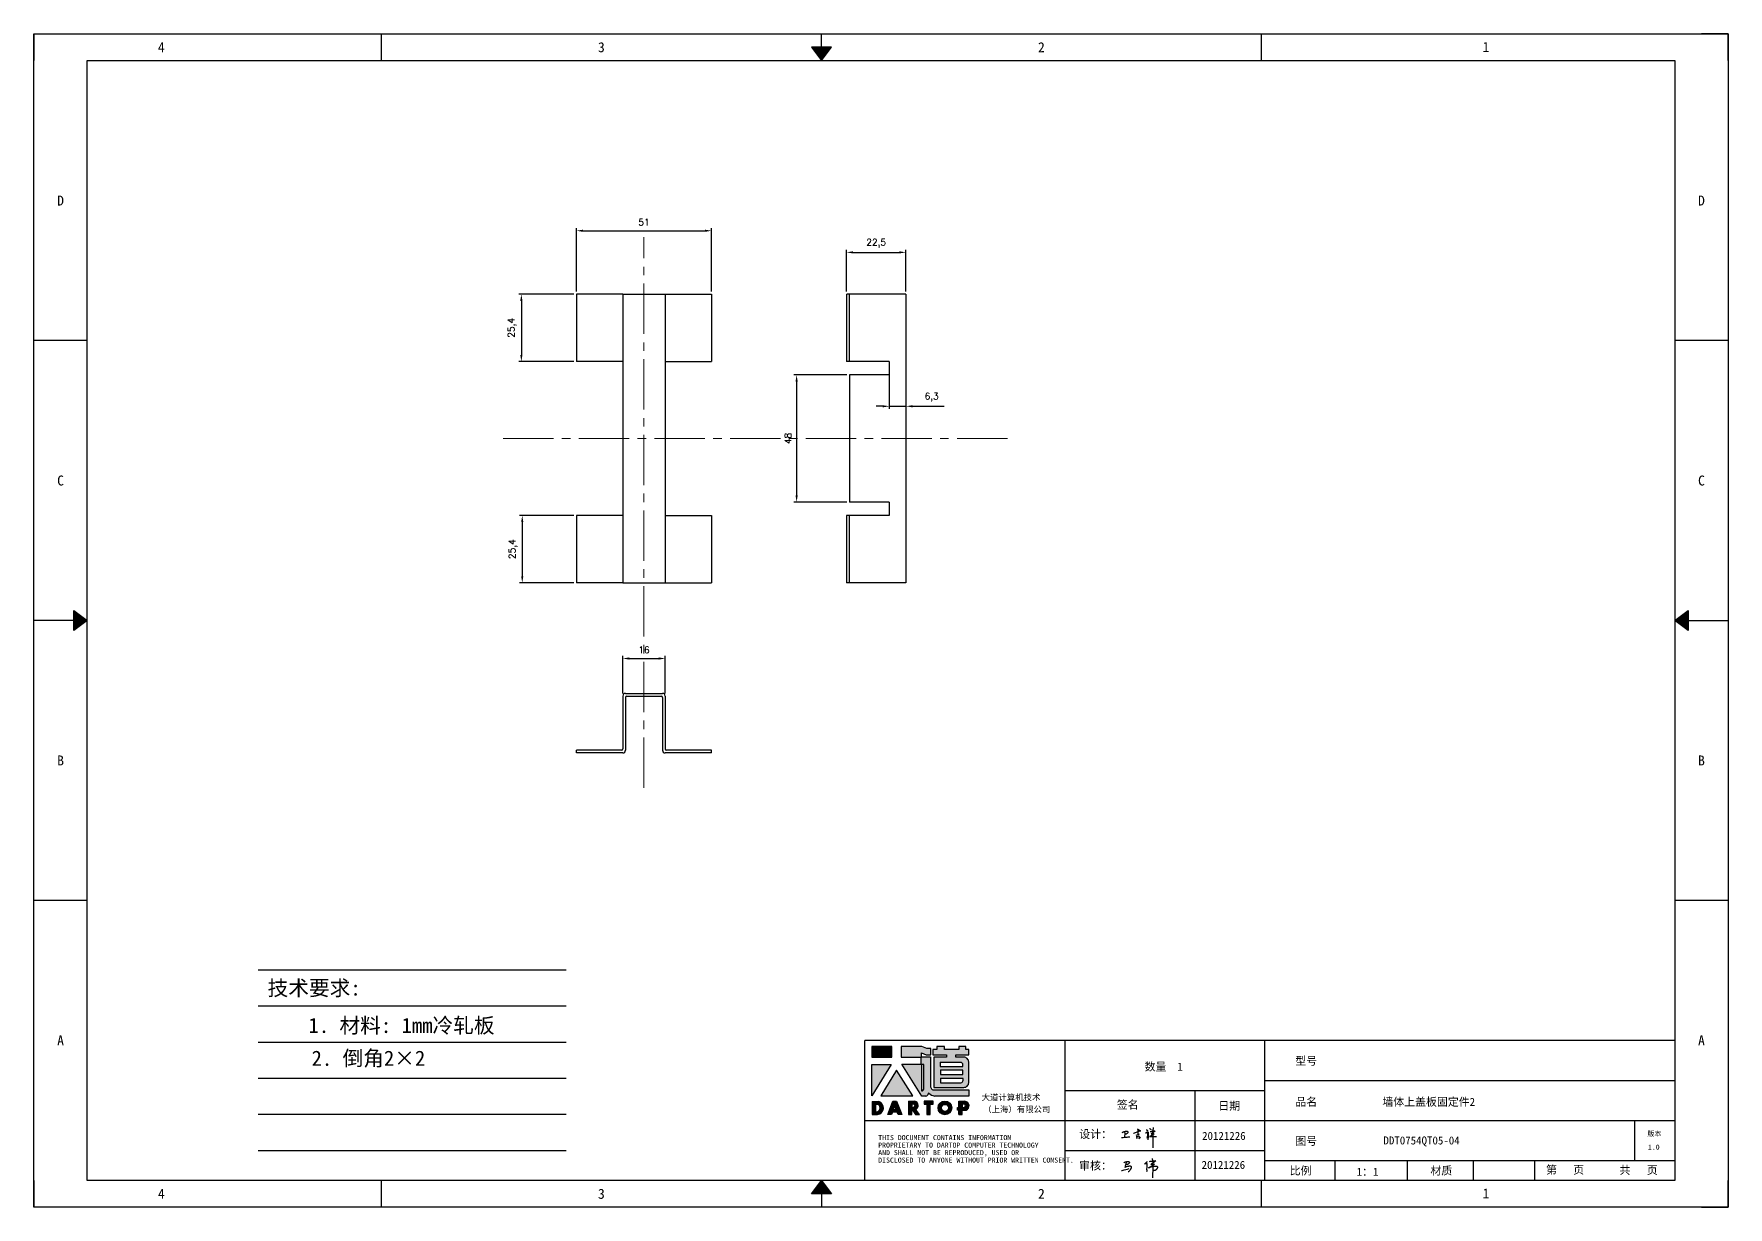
# Model space of a CAD drawing. Header units: millimetres. Extents: x 25928 to 50356, y -44172 to 20163.
# Drawn here: x 36606 to 37246, y -32308 to -31864 of the extents above; entities that cross this region are included whole.
import ezdxf
from ezdxf.enums import TextEntityAlignment as Align

# ---------------------------------------------------------------- set-up
doc = ezdxf.new("R2010")
doc.units = ezdxf.units.MM
doc.linetypes.add('CENTER2', pattern=[28.575, 19.05, -3.175, 3.175, -3.175])
doc.linetypes.add('DOT', pattern=[0.25, 0, -0.25])
doc.layers.add('4', color=7, linetype='Continuous')
doc.layers.add('print', color=30, linetype='Continuous')
doc.layers.add('cen', color=1, linetype='CENTER2', lineweight=9)
doc.layers.add('dim', color=2, linetype='Continuous', lineweight=9)
doc.styles.add('Dartop', font='')
doc.styles.add('HZ', font='')
doc.styles.add('hzHT', font='simhei.ttf')
doc.styles.get("Standard").update_dxf_attribs({"font": 'txt', "bigfont": 'gbcbig.shx'})
doc.styles.get('Dartop').set_extended_font_data('FangSong_GB2312')
doc.styles.get('HZ').set_extended_font_data('SimSun')
doc.dimstyles.new('0.5small', dxfattribs={"dimtxt": 2.5, "dimasz": 2.5, "dimexe": 1, "dimexo": 1, "dimgap": 2, "dimtad": 1, "dimtxsty": 'Standard', "dimcen": 2.5, "dimadec": 0, "dimazin": 0, "dimtfac": 1, "dimtmove": 0, "dimatfit": 3, "dimfxl": 0, "dimarcsym": 0})

# ---------------------------------------------------------------- blocks, each defined once
blk = doc.blocks.new('*U668')
at = {"color": 254, "linetype": 'Continuous', "extrusion": (0, 0, -1)}
for points in [[(-17, 0.333), (-16.812, 0.25), (-17, 0.5)], [(-17, 0.333), (-17.188, 0.25), (-16.812, 0.25)], [(-17, 0.333), (-17, 0.5), (-17.188, 0.25)]]:
    blk.add_solid(points, dxfattribs=at)
blk = doc.blocks.new('*U667')
at = {"color": 254, "linetype": 'Continuous', "extrusion": (0, 0, -1)}
for points in [[(-33.167, 11), (-33, 11), (-33.25, 11.188)], [(-33.167, 11), (-33.25, 11.188), (-33.25, 10.812)], [(-33.167, 11), (-33.25, 10.812), (-33, 11)]]:
    blk.add_solid(points, dxfattribs=at)
blk = doc.blocks.new('*U669')
at = {"color": 254, "linetype": 'Continuous'}
for points in [[(17, 21.667), (17.188, 21.75), (16.812, 21.75)], [(17, 21.667), (16.812, 21.75), (17, 21.5)], [(17, 21.667), (17, 21.5), (17.188, 21.75)]]:
    blk.add_solid(points, dxfattribs=at)
blk = doc.blocks.new('*U666')
at = {"color": 254, "linetype": 'Continuous', "extrusion": (0, 0, -1)}
for points in [[(-0.833, 11), (-0.75, 10.812), (-0.75, 11.188)], [(-0.833, 11), (-0.75, 11.188), (-1, 11)], [(-0.833, 11), (-1, 11), (-0.75, 10.812)]]:
    blk.add_solid(points, dxfattribs=at)
blk = doc.blocks.new('dadao')
for p, q in [((48, 19.2), (44.9, 10.4)), ((44.9, 10.4), (51.2, 10.4)), ((51.2, 10.4), (48, 19.2))]:
    blk.add_line(p, q)
for points in [[(41.8, 121.6), (41.8, 143.7), (-0.4, 143.7), (-0.4, 121.6), (41.8, 121.6)], [(104.8, 122), (104.8, 130.3), (114.1, 126.3), (124.2, 126.3), (124.2, 139.6), (115.9, 139.6), (105.1, 143.9), (61.5, 143.9)], [(61.7, 144), (61.7, 121.3), (103.9, 121.3)], [(113.4, 38.7), (105.1, 38.7), (63, 106.5), (103.9, 106.5), (103.9, 120.9), (103.9, 121.3)], [(109.7, 53.6), (109.7, 106.2), (104.3, 106.2), (104.3, 50.4), (106.6, 50.4)], [(144.6, 94.4), (144.6, 84.8), (192, 84.8), (192, 94.1), (144.9, 94.1)], [(120.2, 45), (119.5, 45), (119.5, 44.6)], [(0, 28), (0, 0), (11.8, 0)], [(0.1, 28), (14, 28)], [(7.1, 21.8), (7.1, 6.1), (12, 6.1)], [(7.1, 21.8), (11.4, 21.8)], [(76.8, 28.2), (76.8, 0), (84.1, 0), (84.1, 11.1), (91.6, -0.1), (100.3, -0.1), (91.7, 11.1)], [(76.8, 28.2), (90.6, 28.2)], [(84, 22.7), (84, 15.3), (87.2, 15.3)], [(84, 22.7), (87.3, 22.7)], [(183.7, 0), (183.7, 9.6), (180.6, 9.6), (180.6, 14.9), (183.8, 14.9), (183.8, 28.1), (196.1, 28.1), (196.5, 28.1)], [(183.7, 0), (190.9, 0), (190.9, 9.6), (198.8, 9.6)], [(194.9, 22.3), (190.8, 22.3), (190.8, 15), (194.4, 15)]]:
    blk.add_lwpolyline(points)
blk.add_lwpolyline([(137.1, 144.2), (137.1, 137.9), (128.3, 137.9), (128.3, 126.5), (157.3, 126.5), (157.3, 121.5), (130.3, 121.5), (130.3, 57.5), (194.4, 57.5, 0.414214), (204.4, 67.5), (204.4, 111.3, 0.414214), (194.4, 121.3), (177.5, 121.3), (177.5, 126.3), (204.7, 126.3), (204.7, 137.7), (198.2, 137.7), (198.2, 143.9), (183.3, 143.9), (183.3, 138), (153, 138), (153, 144.2), (137.1, 144.2)], format="xyb", close=True)
for points in [[(104.8, 122), (123.4, 122), (123.4, 60, 0.414214), (131.4, 52), (204.8, 52), (204.8, 39.1), (131.7, 39.1)], [(144.3, 110.8), (144.3, 101.8), (192.3, 101.8), (192.3, 105.5, 0.414214), (187.3, 110.5), (144.3, 110.5)], [(144.6, 77), (144.6, 67.5), (187.6, 67.5, 0.414214), (192.6, 72.5), (192.6, 76.4), (144.6, 76.4)]]:
    blk.add_lwpolyline(points, format="xyb")
for points in [[(-0.3, 106.2), (40.4, 106.2), (-0.3, 39.7), (-0.3, 106.2)], [(51.7, 94.1), (18.4, 39.3), (86.2, 39.3)], [(43.8, 28.2), (51.8, 28.2), (62.6, -0.1), (55, -0.1), (53.2, 5), (42.9, 5), (41.1, 0), (33.6, 0)], [(110, 28.1), (110, 21.9), (116, 21.9), (116, -0.1), (123.2, -0.1), (123.2, 22), (129.2, 22), (129.2, 28.1), (110, 28.1)]]:
    blk.add_lwpolyline(points, close=True)
for radius in [14.5, 7.44]:
    blk.add_circle((154.2, 14.2), radius)
for centre, radius, start, end in [((99.2, 60.7), 12.6, 305.6399, 325.969), ((111.6, 46.7), 8.19, 282.9811, 347.6627), ((136, 61.7), 22.9, 226.7358, 259.3209), ((8.5, 13.9), 8.49, 294.2143, 69.7177), ((9.6, 14.2), 14.4, 278.6604, 72.3203), ((86.4, 19), 3.8, 282.527, 76.7196), ((88.6, 19.4), 8.95, 290.6073, 77.2124), ((193.7, 18.7), 3.8, 280.9891, 72.5513), ((195.7, 18.6), 9.51, 288.8959, 85.2442)]:
    blk.add_arc(centre, radius, start, end)
blk = doc.blocks.new('h')
for p, q in [((20768.1, -2360.9), (20773, -2359.1)), ((20769.5, -2366.9), (20769.8, -2370.6)), ((20769.8, -2370.6), (20770.9, -2378)), ((20770.9, -2378), (20771.5, -2370.6)), ((20772.4, -2369.3), (20774.9, -2367.8)), ((20773, -2359.1), (20784.1, -2355.2)), ((20773.3, -2331.8), (20775.3, -2338.7)), ((20789.1, -2340.9), (20773.5, -2331.9)), ((20775.3, -2338.7), (20775.6, -2351.2)), ((20775.6, -2351.2), (20775.5, -2357.3)), ((20782.2, -2369.2), (20780, -2377.1)), ((20780, -2377.1), (20788.3, -2371.3)), ((20780.1, -2366.4), (20780.8, -2366.4)), ((20781.9, -2367.4), (20782.2, -2369.2)), ((20845.7, -2343.5), (20848.4, -2353)), ((20848.9, -2370.3), (20847.9, -2424)), ((20848.4, -2353), (20848.9, -2370.3))]:
    blk.add_line(p, q)
for points in [[(20696.6, -2372.4, 0.002073), (20710.6, -2371.9, 0.016137), (20719.6, -2371.3, 0.008314), (20736.9, -2369.3)], [(20699.1, -2348.2, -0.029745), (20704.6, -2345.4, -0.046842), (20708.4, -2344.2, -0.00919), (20714.3, -2343, -0.018517), (20717.2, -2342.5, -0.037841), (20720.3, -2342.4, -0.039541), (20723.2, -2342.8, -0.149785), (20726, -2344.3, -0.204935), (20726.9, -2346.6, -0.074872), (20726.5, -2348.3, -0.061615), (20725.6, -2350.3, -0.034204), (20723.8, -2352.6, -0.045776), (20722.3, -2354.1, -0.054985), (20720.4, -2355.3, -0.036348), (20717.3, -2356.5, -0.067752), (20715.7, -2356.8, -0.043553), (20713.2, -2356.7)], [(20755, -2351.9, -0.024077), (20759.9, -2350.1, -0.013147), (20768.7, -2346.5, -0.00522), (20775.4, -2344.1, -0.018517), (20777.3, -2343.4, -0.008274), (20786.3, -2341, -0.039541), (20788.3, -2340.8, -0.079216), (20789.4, -2341, -0.204935)], [(20813.5, -2350.1, 0.007348), (20815.9, -2348.7, 0.008421), (20818, -2347.3, 0.009459), (20819.7, -2346.2, -0.016325), (20820.7, -2345.5, -0.173771), (20821.8, -2345.3, -0.085159), (20823.9, -2346, -0.125883), (20826, -2347.9, -0.160659), (20826.6, -2350.1, -0.010447), (20826.5, -2352.3, -0.008247), (20826.2, -2355.1, -0.002698), (20825.3, -2374, 0.001562), (20823.9, -2383.7, 0.016137)], [(20816.8, -2335, -0.053561), (20819.6, -2336.1, -0.075272), (20821.3, -2337.3, -0.005295), (20822.5, -2338.5, -0.009337), (20823.1, -2339.1, -0.026146), (20823.7, -2339.8, -0.016644), (20824.5, -2340.9)], [(20832.1, -2329.2, -0.053561), (20834.9, -2330.3, -0.075272), (20836.7, -2331.5, -0.005295), (20837.8, -2332.6, -0.009337), (20838.5, -2333.3, -0.026146), (20839, -2334, -0.016644), (20839.8, -2335.1)], [(20836, -2343.7, -0.02797), (20842.1, -2342.6, -0.048868), (20845.6, -2342.2, -0.00919), (20851.1, -2341.4, -0.018517), (20853.9, -2341.1, -0.037841), (20856.7, -2341.2, -0.039541), (20859.4, -2341.6, -0.018282), (20840.6, -2354.7, -0.000937)], [(20847.6, -2340.2, 0.021784), (20849.6, -2335.9, 0.028296), (20850.8, -2332.4, 0.008136), (20851.9, -2328.2, 0.028913), (20852.2, -2327, 0.08193), (20852.1, -2325.9, 0.075058), (20851.7, -2324.7, 0.275043)]]:
    blk.add_lwpolyline(points, format="xyb")
for points in [[(20711.3, -2343.5), (20711.3, -2343.5), (20711.5, -2355.8), (20710.7, -2368), (20710.6, -2371.9)], [(20821.5, -2350.6), (20822.4, -2359.2), (20822.2, -2364.9), (20821.7, -2369), (20821.3, -2376.3), (20823.6, -2368.5), (20827.2, -2366.3), (20829.5, -2366.3)], [(20840.6, -2354.7), (20850, -2354.7), (20855, -2354.3), (20845.9, -2361.1), (20840.5, -2364), (20833, -2367.5), (20863.2, -2367.4), (20865.9, -2367.3)]]:
    blk.add_lwpolyline(points)
for centre, radius, start, end in [((20773.7, -2371.2), 2.3, 121.9907, 163.60158), ((20787.5, -2406), 40.3, 100.61827, 108.24823), ((20780.8, -2367.6), 1.15, 9.4675, 90)]:
    blk.add_arc(centre, radius, start, end)
blk = doc.blocks.new('*D740')
at = {"layer": 'Defpoints', "color": 0}
for p in [(36844.86, -32100.35), (36828.86, -32114.52), (36844.86, -32114.52)]:
    blk.add_point(p, dxfattribs=at)
at = {"layer": 'dim', "color": 0, "lineweight": -2}
for p, q in [((36828.86, -32113.52), (36828.86, -32099.35)), ((36831.36, -32100.35), (36842.36, -32100.35)), ((36844.86, -32113.52), (36844.86, -32099.35))]:
    blk.add_line(p, q, dxfattribs=at)
at = {"layer": 'dim', "color": 0}
for points in [[(36831.36, -32099.93), (36831.36, -32100.77), (36828.86, -32100.35)], [(36842.36, -32099.93), (36842.36, -32100.77), (36844.86, -32100.35)]]:
    blk.add_solid(points, dxfattribs=at)
at = {"layer": 'dim', "color": 0, "insert": (36836.86, -32097.1), "char_height": 2.5, "attachment_point": 5}
blk.add_mtext('16', dxfattribs=at)
blk = doc.blocks.new('*D741')
at = {"layer": 'Defpoints', "color": 0}
for p in [(36862.36, -31938.78), (36811.36, -31962.75), (36862.36, -31962.75)]:
    blk.add_point(p, dxfattribs=at)
at = {"layer": 'dim', "color": 0, "lineweight": -2}
for p, q in [((36811.36, -31961.75), (36811.36, -31937.78)), ((36813.86, -31938.78), (36859.86, -31938.78)), ((36862.36, -31961.75), (36862.36, -31937.78))]:
    blk.add_line(p, q, dxfattribs=at)
at = {"layer": 'dim', "color": 0}
for points in [[(36813.86, -31938.36), (36813.86, -31939.19), (36811.36, -31938.78)], [(36859.86, -31938.36), (36859.86, -31939.19), (36862.36, -31938.78)]]:
    blk.add_solid(points, dxfattribs=at)
at = {"layer": 'dim', "color": 0, "insert": (36836.86, -31935.53), "char_height": 2.5, "attachment_point": 5}
blk.add_mtext('51', dxfattribs=at)
blk = doc.blocks.new('*D742')
at = {"layer": 'Defpoints', "color": 0}
for p in [(36811.36, -31962.75), (36790.55, -31988.15), (36811.36, -31988.15)]:
    blk.add_point(p, dxfattribs=at)
at = {"layer": 'dim', "color": 0, "lineweight": -2}
for p, q in [((36810.36, -31962.75), (36789.55, -31962.75)), ((36790.55, -31965.25), (36790.55, -31985.65)), ((36810.36, -31988.15), (36789.55, -31988.15))]:
    blk.add_line(p, q, dxfattribs=at)
at = {"layer": 'dim', "color": 0}
for points in [[(36790.13, -31965.25), (36790.97, -31965.25), (36790.55, -31962.75)], [(36790.13, -31985.65), (36790.97, -31985.65), (36790.55, -31988.15)]]:
    blk.add_solid(points, dxfattribs=at)
at = {"layer": 'dim', "color": 0, "insert": (36787.09, -31975.45), "char_height": 2.5, "attachment_point": 5, "rotation": 90}
blk.add_mtext('25,4', dxfattribs=at)
blk = doc.blocks.new('*D743')
at = {"layer": 'Defpoints', "color": 0}
for p in [(36811.36, -32046.35), (36790.88, -32071.75), (36811.36, -32071.75)]:
    blk.add_point(p, dxfattribs=at)
at = {"layer": 'dim', "color": 0, "lineweight": -2}
for p, q in [((36810.36, -32046.35), (36789.88, -32046.35)), ((36790.88, -32048.85), (36790.88, -32069.25)), ((36810.36, -32071.75), (36789.88, -32071.75))]:
    blk.add_line(p, q, dxfattribs=at)
at = {"layer": 'dim', "color": 0}
for points in [[(36790.46, -32048.85), (36791.3, -32048.85), (36790.88, -32046.35)], [(36790.46, -32069.25), (36791.3, -32069.25), (36790.88, -32071.75)]]:
    blk.add_solid(points, dxfattribs=at)
at = {"layer": 'dim', "color": 0, "insert": (36787.42, -32059.05), "char_height": 2.5, "attachment_point": 5, "rotation": 90}
blk.add_mtext('25,4', dxfattribs=at)
blk = doc.blocks.new('*D744')
at = {"layer": 'Defpoints', "color": 0}
for p in [(36914.5, -31993.25), (36894.5, -32041.25), (36914.5, -32041.25)]:
    blk.add_point(p, dxfattribs=at)
at = {"layer": 'dim', "color": 0, "lineweight": -2}
for p, q in [((36913.5, -31993.25), (36893.5, -31993.25)), ((36894.5, -31995.75), (36894.5, -32038.75)), ((36913.5, -32041.25), (36893.5, -32041.25))]:
    blk.add_line(p, q, dxfattribs=at)
at = {"layer": 'dim', "color": 0}
for points in [[(36894.08, -31995.75), (36894.91, -31995.75), (36894.5, -31993.25)], [(36894.08, -32038.75), (36894.91, -32038.75), (36894.5, -32041.25)]]:
    blk.add_solid(points, dxfattribs=at)
at = {"layer": 'dim', "color": 0, "insert": (36891.25, -32017.25), "char_height": 2.5, "attachment_point": 5, "rotation": 90}
blk.add_mtext('48', dxfattribs=at)
blk = doc.blocks.new('*D745')
at = {"layer": 'Defpoints', "color": 0}
for p in [(36935.8, -31946.94), (36913.3, -31962.75), (36935.8, -31962.75)]:
    blk.add_point(p, dxfattribs=at)
at = {"layer": 'dim', "color": 0, "lineweight": -2}
for p, q in [((36913.3, -31961.75), (36913.3, -31945.94)), ((36915.8, -31946.94), (36933.3, -31946.94)), ((36935.8, -31961.75), (36935.8, -31945.94))]:
    blk.add_line(p, q, dxfattribs=at)
at = {"layer": 'dim', "color": 0}
for points in [[(36915.8, -31946.52), (36915.8, -31947.35), (36913.3, -31946.94)], [(36933.3, -31946.52), (36933.3, -31947.35), (36935.8, -31946.94)]]:
    blk.add_solid(points, dxfattribs=at)
at = {"layer": 'dim', "color": 0, "insert": (36924.55, -31943.48), "char_height": 2.5, "attachment_point": 5}
blk.add_mtext('22,5', dxfattribs=at)
blk = doc.blocks.new('*D746')
at = {"layer": 'Defpoints', "color": 0}
for p in [(36935.8, -31962.75), (36929.5, -31988.15), (36935.8, -32005.08)]:
    blk.add_point(p, dxfattribs=at)
at = {"layer": 'dim', "color": 0, "lineweight": -2}
for p, q in [((36935.8, -31963.75), (36935.8, -32006.08)), ((36929.5, -31989.15), (36929.5, -32006.08)), ((36927, -32005.08), (36924.5, -32005.08)), ((36929.5, -32005.08), (36935.8, -32005.08)), ((36938.3, -32005.08), (36950.22, -32005.08))]:
    blk.add_line(p, q, dxfattribs=at)
at = {"layer": 'dim', "color": 0}
for points in [[(36927, -32004.67), (36927, -32005.5), (36929.5, -32005.08)], [(36938.3, -32004.67), (36938.3, -32005.5), (36935.8, -32005.08)]]:
    blk.add_solid(points, dxfattribs=at)
at = {"layer": 'dim', "color": 0, "insert": (36945.51, -32001.63), "char_height": 2.5, "attachment_point": 5}
blk.add_mtext('6,3', dxfattribs=at)

msp = doc.modelspace()

# ---------------------------------------------------------------- hatches: boundary and pattern name
for points in [[(36930.461, -32246.968), (36922.927, -32246.968), (36922.927, -32250.904), (36930.461, -32250.904)], [(36930.218, -32253.658), (36922.947, -32253.658), (36922.947, -32265.53)], [(36932.234, -32255.813), (36926.29, -32265.609), (36938.393, -32265.609)], [(36946.078, -32267.613), (36942.638, -32267.613), (36942.638, -32268.705), (36943.711, -32268.705), (36943.711, -32272.637), (36944.996, -32272.637), (36944.996, -32268.702), (36946.078, -32268.702)]]:
    msp.add_hatch(color=0).paths.add_polyline_path(points)
h = msp.add_hatch(color=0)
h.paths.add_polyline_path([(36941.719, -32249.36), (36943.382, -32250.079), (36945.18, -32250.079), (36945.18, -32247.699), (36943.697, -32247.699), (36941.764, -32246.936), (36934.021, -32246.936), (36934.021, -32250.96), (36941.555, -32250.96), (36941.555, -32251.041), (36941.555, -32253.613), (36934.249, -32253.613), (36941.764, -32265.707), (36943.252, -32265.707, 0.2793748), (36944.338, -32264.651), (36944.338, -32264.595), (36944.469, -32264.595, 0.1431454), (36946.518, -32265.638), (36959.577, -32265.638), (36959.577, -32263.344), (36946.462, -32263.344, -0.4142136), (36945.034, -32261.916), (36945.034, -32250.833), (36941.719, -32250.833)])
h.paths.add_polyline_path([(36941.631, -32253.665), (36942.588, -32253.665), (36942.588, -32263.051, -0.0889357), (36942.034, -32263.622), (36941.628, -32263.622)], flags=16)
h = msp.add_hatch(color=0)
h.paths.add_polyline_path([(36959.554, -32248.033), (36958.392, -32248.033), (36958.392, -32246.927), (36955.737, -32246.927), (36955.737, -32247.977), (36950.315, -32247.977), (36950.315, -32246.872), (36947.475, -32246.872), (36947.475, -32247.998), (36945.906, -32247.998), (36945.906, -32250.035), (36951.084, -32250.035), (36951.084, -32250.937), (36946.259, -32250.937), (36946.259, -32262.346), (36957.713, -32262.346, 0.4142136), (36959.499, -32260.561), (36959.499, -32252.747, 0.4142136), (36957.713, -32250.962), (36954.685, -32250.962), (36954.685, -32250.077), (36959.554, -32250.077)])
h.paths.add_polyline_path([(36956.448, -32252.896, -0.4142136), (36957.341, -32253.789), (36957.341, -32254.443), (36948.765, -32254.443), (36948.765, -32252.896)], flags=16)
h.paths.add_polyline_path([(36957.286, -32255.825), (36957.286, -32257.483), (36948.821, -32257.483), (36948.821, -32255.825)], flags=16)
h.paths.add_polyline_path([(36957.396, -32258.975), (36957.396, -32259.685, -0.4142136), (36956.503, -32260.578), (36948.821, -32260.578), (36948.821, -32258.975)], flags=16)
h = msp.add_hatch(color=0)
h.paths.add_polyline_path([(36925.495, -32267.631), (36923.001, -32267.631), (36923.001, -32272.622), (36925.102, -32272.622, 0.7930159)])
h.paths.add_polyline_path([(36925.139, -32271.529), (36924.266, -32271.529), (36924.266, -32268.724), (36925.042, -32268.724, -0.6713609)], flags=16)
h = msp.add_hatch(color=0)
h.paths.add_polyline_path([(36932.253, -32267.59), (36930.829, -32267.59), (36928.998, -32272.627), (36930.347, -32272.627), (36930.664, -32271.735), (36932.491, -32271.735), (36932.815, -32272.638), (36934.174, -32272.638)])
h.paths.add_polyline_path([(36932.142, -32270.772), (36931.01, -32270.772), (36931.566, -32269.19)], flags=16)
h = msp.add_hatch(color=0)
h.paths.add_polyline_path([(36939.172, -32267.594), (36936.719, -32267.594), (36936.719, -32272.63), (36938.015, -32272.63), (36938.015, -32270.633), (36939.348, -32272.648), (36940.914, -32272.648), (36939.381, -32270.646, 0.7440549)])
h.paths.add_polyline_path([(36938.003, -32269.888), (36938.003, -32268.565), (36938.583, -32268.565, -0.796809), (36938.574, -32269.888)], flags=16)
h = msp.add_hatch(color=0)
h.paths.add_polyline_path([(36947.948, -32270.094, 1), (36953.119, -32270.094, 1)])
h.paths.add_polyline_path([(36951.862, -32270.094, -1), (36949.205, -32270.094, -1)], flags=16)
h = msp.add_hatch(color=0)
h.paths.add_polyline_path([(36958.08, -32267.606), (36958.005, -32267.606), (36955.818, -32267.606), (36955.818, -32269.956), (36955.238, -32269.956), (36955.238, -32270.91), (36955.809, -32270.91), (36955.809, -32272.621), (36957.086, -32272.621), (36957.086, -32270.903), (36958.489, -32270.903, 0.8123038)])
h.paths.add_polyline_path([(36957.067, -32269.95), (36957.067, -32268.635), (36957.793, -32268.635, -0.7782134), (36957.719, -32269.95)], flags=16)

# ---------------------------------------------------------------- linework, layer by layer
at = {"color": 0, "linetype": 'DOT'}
for p, q in [((36606.437, -31864.411), (37236.23, -31864.411)), ((36606.437, -32297.507), (36606.437, -31874.483)), ((37246.302, -31874.483), (37246.302, -32297.507)), ((37236.23, -32307.579), (36606.437, -32307.579))]:
    msp.add_line(p, q, dxfattribs=at)
at = {"color": 0}
for p, q in [((36606.437, -31864.411), (36606.437, -31874.483)), ((36737.665, -31874.483), (36737.665, -31864.411)), ((36903.853, -31869.447), (36903.853, -31864.411)), ((37070.042, -31874.483), (37070.042, -31864.411)), ((37246.302, -31864.411), (37236.23, -31864.411)), ((37246.302, -31874.483), (37246.302, -31864.411)), ((36626.581, -32297.507), (36626.581, -31874.483)), ((36626.581, -31874.483), (37226.158, -31874.483)), ((37226.158, -31874.483), (37226.158, -32297.507)), ((36626.581, -31980.239), (36606.437, -31980.239)), ((37246.302, -31980.239), (37226.158, -31980.239)), ((36621.545, -32085.995), (36606.437, -32085.995)), ((37231.194, -32085.995), (37246.302, -32085.995)), ((36626.581, -32191.751), (36606.437, -32191.751)), ((37246.302, -32191.751), (37226.158, -32191.751)), ((37226.158, -32244.629), (36920.22, -32244.629)), ((36920.22, -32297.507), (36920.22, -32244.629)), ((36995.76, -32244.629), (36995.76, -32297.507)), ((37071.301, -32297.507), (37071.301, -32244.629)), ((37071.301, -32259.737), (37226.158, -32259.737)), ((36995.76, -32263.514), (37071.301, -32263.514)), ((37044.862, -32263.514), (37044.862, -32297.507)), ((36920.22, -32274.845), (36995.76, -32274.845)), ((36995.76, -32274.845), (37226.158, -32274.845)), ((37211.05, -32289.953), (37211.05, -32274.845)), ((36995.76, -32286.176), (37071.301, -32286.176)), ((37071.301, -32289.953), (37226.158, -32289.953)), ((37097.877, -32297.507), (37097.877, -32289.953)), ((37125.267, -32297.507), (37125.267, -32289.953)), ((37150.166, -32297.507), (37150.166, -32289.953)), ((37173.28, -32297.507), (37173.28, -32289.953)), ((36606.437, -32297.507), (36606.437, -32307.579)), ((37226.158, -32297.507), (36626.581, -32297.507)), ((36737.665, -32307.579), (36737.665, -32297.507)), ((37070.042, -32307.579), (37070.042, -32297.507)), ((37246.302, -32307.579), (37246.302, -32297.507)), ((36903.853, -32302.543), (36903.853, -32307.579)), ((37236.23, -32307.579), (37246.302, -32307.579))]:
    msp.add_line(p, q, dxfattribs=at)
for p, q in [((36811.359, -31962.75), (36811.359, -31988.15)), ((36828.859, -31962.75), (36811.359, -31962.75)), ((36828.859, -31962.75), (36828.859, -32071.75)), ((36828.859, -31962.75), (36862.359, -31962.75)), ((36844.859, -31962.75), (36844.859, -32071.75)), ((36862.359, -31962.75), (36862.359, -31988.15)), ((36913.303, -31962.75), (36913.303, -31988.15)), ((36935.803, -31962.75), (36913.502, -31962.75)), ((36914.303, -31962.75), (36914.303, -31988.15)), ((36935.803, -31962.75), (36935.803, -32071.75)), ((36828.859, -31988.15), (36811.359, -31988.15)), ((36844.859, -31988.15), (36862.359, -31988.15)), ((36929.503, -31988.15), (36913.303, -31988.15)), ((36914.503, -31993.25), (36914.503, -32041.25)), ((36929.503, -31993.25), (36914.503, -31993.25)), ((36929.503, -31988.15), (36929.503, -31993.25)), ((36929.503, -32041.25), (36914.503, -32041.25)), ((36929.503, -32041.25), (36929.503, -32046.35)), ((36811.359, -32046.35), (36811.359, -32071.75)), ((36828.859, -32046.35), (36811.359, -32046.35)), ((36844.859, -32046.35), (36862.359, -32046.35)), ((36862.359, -32046.35), (36862.359, -32071.75)), ((36913.303, -32046.35), (36913.303, -32071.75)), ((36929.503, -32046.35), (36913.303, -32046.35)), ((36914.303, -32046.35), (36914.303, -32071.75)), ((36828.859, -32071.75), (36811.359, -32071.75)), ((36828.859, -32071.75), (36862.359, -32071.75)), ((36935.803, -32071.75), (36913.303, -32071.75)), ((36828.859, -32114.519), (36828.859, -32134.519)), ((36829.859, -32113.519), (36843.859, -32113.519)), ((36830.359, -32114.519), (36843.359, -32114.519)), ((36844.859, -32114.519), (36844.859, -32134.519)), ((36829.859, -32115.019), (36829.859, -32135.019)), ((36843.859, -32115.019), (36843.859, -32135.019)), ((36828.359, -32135.019), (36811.359, -32135.019)), ((36811.359, -32136.019), (36811.359, -32135.019)), ((36828.859, -32136.019), (36811.359, -32136.019)), ((36862.359, -32136.019), (36844.859, -32136.019)), ((36862.359, -32135.019), (36845.359, -32135.019)), ((36862.359, -32136.019), (36862.359, -32135.019)), ((37028.202, -32292.341), (37027.459, -32292.742)), ((37028.736, -32292.055), (37028.202, -32292.341)), ((37028.232, -32291.455), (37029.176, -32291.455)), ((37029.679, -32291.409), (37028.736, -32292.055)), ((37028.77, -32289.215), (37028.987, -32291.025)), ((37029.022, -32292.362), (37028.942, -32296.522)), ((37028.987, -32291.025), (37029.022, -32292.362)), ((37029.176, -32291.455), (37029.679, -32291.409))]:
    msp.add_line(p, q)
for points in [[(36903.853, -31874.483), (36907.63, -31869.447), (36900.076, -31869.447), (36903.853, -31874.483)], [(36626.581, -32085.995), (36621.545, -32089.772), (36621.545, -32082.218), (36626.581, -32085.995)], [(37226.158, -32085.995), (37231.194, -32082.218), (37231.194, -32089.772), (37226.158, -32085.995)], [(36903.853, -32297.507), (36907.63, -32302.543), (36900.076, -32302.543), (36903.853, -32297.507)]]:
    msp.add_lwpolyline(points, close=True, dxfattribs=at)
for points in [[(37018.026, -32290.802, -0.029745), (37018.458, -32290.585, -0.0468422), (37018.75, -32290.491, -0.0091902), (37019.207, -32290.399, -0.0185172), (37019.435, -32290.366, -0.0378406), (37019.671, -32290.358, -0.0395413), (37019.896, -32290.386, -0.1497852), (37020.115, -32290.506, -0.2049352), (37020.182, -32290.679, -0.0748717), (37020.156, -32290.816, -0.0616146), (37020.082, -32290.968, -0.0342039), (37019.947, -32291.146, -0.0457759), (37019.826, -32291.261, -0.054985), (37019.679, -32291.353, -0.0363479), (37019.437, -32291.45, -0.0677521), (37019.316, -32291.471, -0.0435534), (37019.125, -32291.461)], [(37027.459, -32292.742, -0.029745), (37028.133, -32292.405, -0.0468422), (37028.589, -32292.258, -0.0091902), (37029.301, -32292.114, -0.0185172), (37029.658, -32292.063, -0.0378406), (37030.026, -32292.051, -0.0395413), (37030.376, -32292.094, -0.1497852), (37030.717, -32292.281, -0.2049352), (37030.822, -32292.552, -0.0748717), (37030.782, -32292.765, -0.0616146), (37030.666, -32293.001, -0.0342039), (37030.455, -32293.28, -0.0457759), (37030.267, -32293.46, -0.054985), (37030.039, -32293.603, -0.0363479), (37029.661, -32293.754, -0.0677521), (37029.471, -32293.786, -0.0435534), (37029.174, -32293.771)], [(37027.769, -32290.341, -0.0279703), (37028.379, -32290.228, -0.0488679), (37028.733, -32290.191, -0.0091902), (37029.289, -32290.108, -0.0185172), (37029.567, -32290.083, -0.0378406), (37029.852, -32290.089, -0.0395413), (37030.121, -32290.137, -0.0182819), (37028.232, -32291.455, -0.0009369)]]:
    msp.add_lwpolyline(points, format="xyb")
msp.add_lwpolyline([(37018.978, -32290.443), (37018.978, -32290.443), (37018.834, -32291.328), (37018.596, -32292.16), (37018.441, -32292.671)])
for centre, radius, start, end in [((36829.859, -32114.519), 1, 90, 180), ((36830.359, -32115.019), 0.5, 90, 180), ((36843.359, -32115.019), 0.5, 0, 90), ((36843.859, -32114.519), 1, 0, 90), ((36828.359, -32134.519), 0.5, 270, 0), ((36828.859, -32135.019), 1, 270, 0), ((36844.859, -32135.019), 1, 180, 270), ((36845.359, -32134.519), 0.5, 180, 270), ((37016.921, -32292.207), 1.596, 281.076982, 291.212632), ((36981.821, -32149.731), 148.319, 283.91895, 284.971512), ((37020.88, -32296.893), 4.876, 113.202449, 120.017497), ((37019.736, -32294.223), 1.971, 102.47486, 113.202449), ((37022.592, -32307.134), 15.195, 100.36867, 102.47486), ((37020.531, -32295.871), 3.745, 96.125337, 100.36867), ((37011.954, -32286.442), 11.096, 316.919563, 320.58866), ((37020.332, -32294.012), 1.875, 87.457037, 96.125337), ((37020.339, -32293.855), 1.717, 78.399567, 87.457037), ((37018.242, -32291.833), 2.821, 324.094808, 331.378357), ((37020.581, -32292.673), 0.511, 44.324655, 78.399567), ((37020.431, -32292.94), 0.377, 319.573073, 337.48549), ((37019.393, -32292.11), 1.694, 324.910666, 333.348429), ((37020.217, -32292.418), 0.825, 326.76781, 340.871018), ((37020.744, -32292.514), 0.284, 357.998393, 44.324655), ((37020.467, -32292.504), 0.561, 340.871018, 357.998393), ((37022.237, -32284.81), 7.458, 299.265464, 300.9495), ((37039.133, -32347.322), 57.583, 102.46592, 103.2053), ((36999.891, -32263.487), 38.128, 313.366132, 315.296084), ((37147.133, -32311.721), 121.7, 171.410173, 171.768083), ((37026.708, -32291.34), 0.244, 52.375745, 91.291159), ((36812.26, -32284.423), 214.732, 357.565664, 358.057278), ((37026.625, -32291.302), 0.279, 357.196828, 33.705179), ((37020.336, -32290.891), 6.583, 352.912546, 354.802684), ((37022.805, -32291.115), 4.103, 354.802684, 357.196828), ((37019.418, -32292.954), 1.257, 283.816254, 294.030509), ((37019.686, -32293.576), 0.58, 294.836428, 309.901134)]:
    msp.add_arc(centre, radius, start, end)
at = {"layer": 'cen'}
for p, q in [((36836.859, -32149.206), (36836.859, -31941.198)), ((36783.649, -32017.25), (36975.261, -32017.25))]:
    msp.add_line(p, q, dxfattribs=at)
at = {"layer": 'Defpoints'}
for p, q in [((36691.169, -32217.92), (36807.429, -32217.92)), ((36691.169, -32231.57), (36807.429, -32231.57)), ((36691.169, -32231.57), (36807.429, -32231.57)), ((36691.169, -32245.22), (36807.429, -32245.22)), ((36691.169, -32258.87), (36807.429, -32258.87)), ((36691.169, -32272.52), (36807.429, -32272.52)), ((36691.169, -32286.17), (36807.429, -32286.17))]:
    msp.add_line(p, q, dxfattribs=at)
at = {"layer": 'print'}
msp.add_lwpolyline([(36606.437, -31864.411), (37246.302, -31864.411), (37246.302, -32307.579), (36606.437, -32307.579)], close=True, dxfattribs=at)

# ---------------------------------------------------------------- block references
at = {"color": 0, "linetype": 'Continuous', "xscale": 20.14402654906928, "yscale": 20.14402654906928, "zscale": 20.14402654906928}
for name, p in [('*U669', (36561.405, -32307.579)), ('*U666', (36606.437, -32307.579)), ('*U667', (36561.405, -32307.579)), ('*U668', (36561.405, -32307.579))]:
    msp.add_blockref(name, p, dxfattribs=at)
at = {"color": 0}
for name, p, xscale, yscale, zscale in [('dadao', (36923.001, -32272.622), 0.1785493262164481, 0.1785493262164481, 0.1785493262164481), ('h', (35413.805, -32097.445), 0.07747410198493163, 0.07747410198493163, 0.07747410198493163)]:
    msp.add_blockref(name, p, dxfattribs=dict(at, xscale=xscale, yscale=yscale, zscale=zscale))

# ---------------------------------------------------------------- texts
for s, height, style, p in [('4', 3.777, 'Dartop', (36654.571, -31869.447)), ('3', 3.777, 'Dartop', (36820.759, -31869.447)), ('2', 3.777, 'Dartop', (36986.947, -31869.447)), ('1', 3.777, 'Dartop', (37154.857, -31869.327)), ('D', 3.777, 'Dartop', (36616.509, -31927.361)), ('D', 3.777, 'Dartop', (37236.23, -31927.361)), ('C', 3.777, 'Dartop', (36616.509, -32033.117)), ('C', 3.777, 'Dartop', (37236.23, -32033.117)), ('B', 3.777, 'Dartop', (36616.509, -32138.873)), ('B', 3.777, 'Dartop', (37236.23, -32138.873)), ('A', 3.777, 'Dartop', (36616.509, -32244.629)), ('A', 3.777, 'Dartop', (37236.23, -32244.629)), ('数量  1', 3.0216, 'hzHT', (37033.124, -32254.534)), ('型号', 3.0216, 'hzHT', (37086.977, -32252.315)), ('签名', 3.0216, 'hzHT', (37019.551, -32268.934)), ('日期', 3.0216, 'hzHT', (37057.892, -32269.306)), ('品名', 3.0216, 'hzHT', (37086.977, -32267.827)), ('墙体上盖板固定件2', 3.0216, 'hzHT', (37133.226, -32267.827)), ('20121226', 3.0216, 'hzHT', (37055.857, -32280.665)), ('图号', 3.0216, 'hzHT', (37086.977, -32282.596)), ('DDT0754QT05-04', 3.0216, 'hzHT', (37130.527, -32282.399)), ('版本', 1.8885, 'hzHT', (37218.458, -32279.859)), ('1.0', 1.8885, 'Dartop', (37218.231, -32284.906)), ('20121226', 3.0216, 'hzHT', (37055.677, -32291.629)), ('比例', 3.0216, 'hzHT', (37084.87, -32293.809)), ('1：1', 3.0216, 'hzHT', (37110.102, -32294.236)), ('材质', 3.0216, 'hzHT', (37137.995, -32293.809)), ('第   页', 3.0216, 'hzHT', (37184.737, -32293.495)), ('共   页', 3.0216, 'hzHT', (37212.493, -32293.606)), ('4', 3.777, 'Dartop', (36654.571, -32302.543)), ('3', 3.777, 'Dartop', (36820.759, -32302.543)), ('2', 3.777, 'Dartop', (36986.947, -32302.543)), ('1', 3.777, 'Dartop', (37154.857, -32302.423))]:
    msp.add_text(s, height=height, dxfattribs=dict(at, style=style)).set_placement(p, align=Align.MIDDLE_CENTER)
at = {"style": 'HZ'}
for s, p in [('技术要求:', (36712.283, -32224.809)), ('      1. 材料: 1mm冷轧板       ', (36747.25, -32238.931)), ('2. 倒角2×2         ', (36750.329, -32251.336))]:
    msp.add_text(s, height=5.733, dxfattribs=at).set_placement(p, align=Align.MIDDLE_CENTER)
at = {"color": 0, "style": 'hzHT'}
for s, height, p in [('THIS DOCUMENT CONTAINS INFORMATION', 1.8885, (36925.319, -32282.267)), ('设计：', 3.0216, (37001.247, -32281.523)), ('AND SHALL NOT BE REPRODUCED, USED OR', 1.8885, (36925.319, -32287.932)), ('PROPRIETARY TO DARTOP COMPUTER TECHNOLOGY', 1.8885, (36925.319, -32285.1)), ('DISCLOSED TO ANYONE WITHOUT PRIOR WRITTEN CONSENT.', 1.8885, (36925.319, -32290.765)), ('审核：', 3.0216, (37001.202, -32293.421))]:
    msp.add_text(s, height=height, dxfattribs=at).set_placement(p)
at = {"layer": '4', "color": 0, "style": 'hzHT'}
for s, p in [('大道计算机技术', (36964.378, -32267.267)), ('（上海）有限公司', (36964.949, -32271.784))]:
    msp.add_text(s, height=2.2662, dxfattribs=at).set_placement(p)

# ---------------------------------------------------------------- dimensions: what is measured, and where the dimension line sits
at = {"layer": 'dim'}
for base, p1, p2, picture, middle in [((36862.359, -31938.777), (36811.359, -31962.75), (36862.359, -31962.75), '*D741', (36836.859, -31935.527)), ((36935.803, -31946.937), (36913.303, -31962.75), (36935.803, -31962.75), '*D745', (36924.553, -31943.479)), ((36935.803, -32005.085), (36929.503, -31988.15), (36935.803, -31962.75), '*D746', (36945.512, -32001.627)), ((36844.859, -32100.351), (36828.859, -32114.519), (36844.859, -32114.519), '*D740', (36836.859, -32097.101))]:
    dim = msp.add_linear_dim(base=base, p1=p1, p2=p2, dimstyle='0.5small', override={"dimpost": '\\X'}, dxfattribs=at)
    dim.commit()
    dim.dimension.update_dxf_attribs({"geometry": picture, "text_midpoint": middle})
for base, p1, p2, picture, middle in [((36790.551, -31988.15), (36811.359, -31962.75), (36811.359, -31988.15), '*D742', (36787.093, -31975.45)), ((36894.498, -32041.25), (36914.503, -31993.25), (36914.503, -32041.25), '*D744', (36891.248, -32017.25)), ((36790.879, -32071.75), (36811.359, -32046.35), (36811.359, -32071.75), '*D743', (36787.42, -32059.05))]:
    dim = msp.add_linear_dim(base=base, p1=p1, p2=p2, angle=90, dimstyle='0.5small', override={"dimpost": '\\X'}, dxfattribs=at)
    dim.commit()
    dim.dimension.update_dxf_attribs({"geometry": picture, "text_midpoint": middle})

doc.saveas('drawing.dxf')
